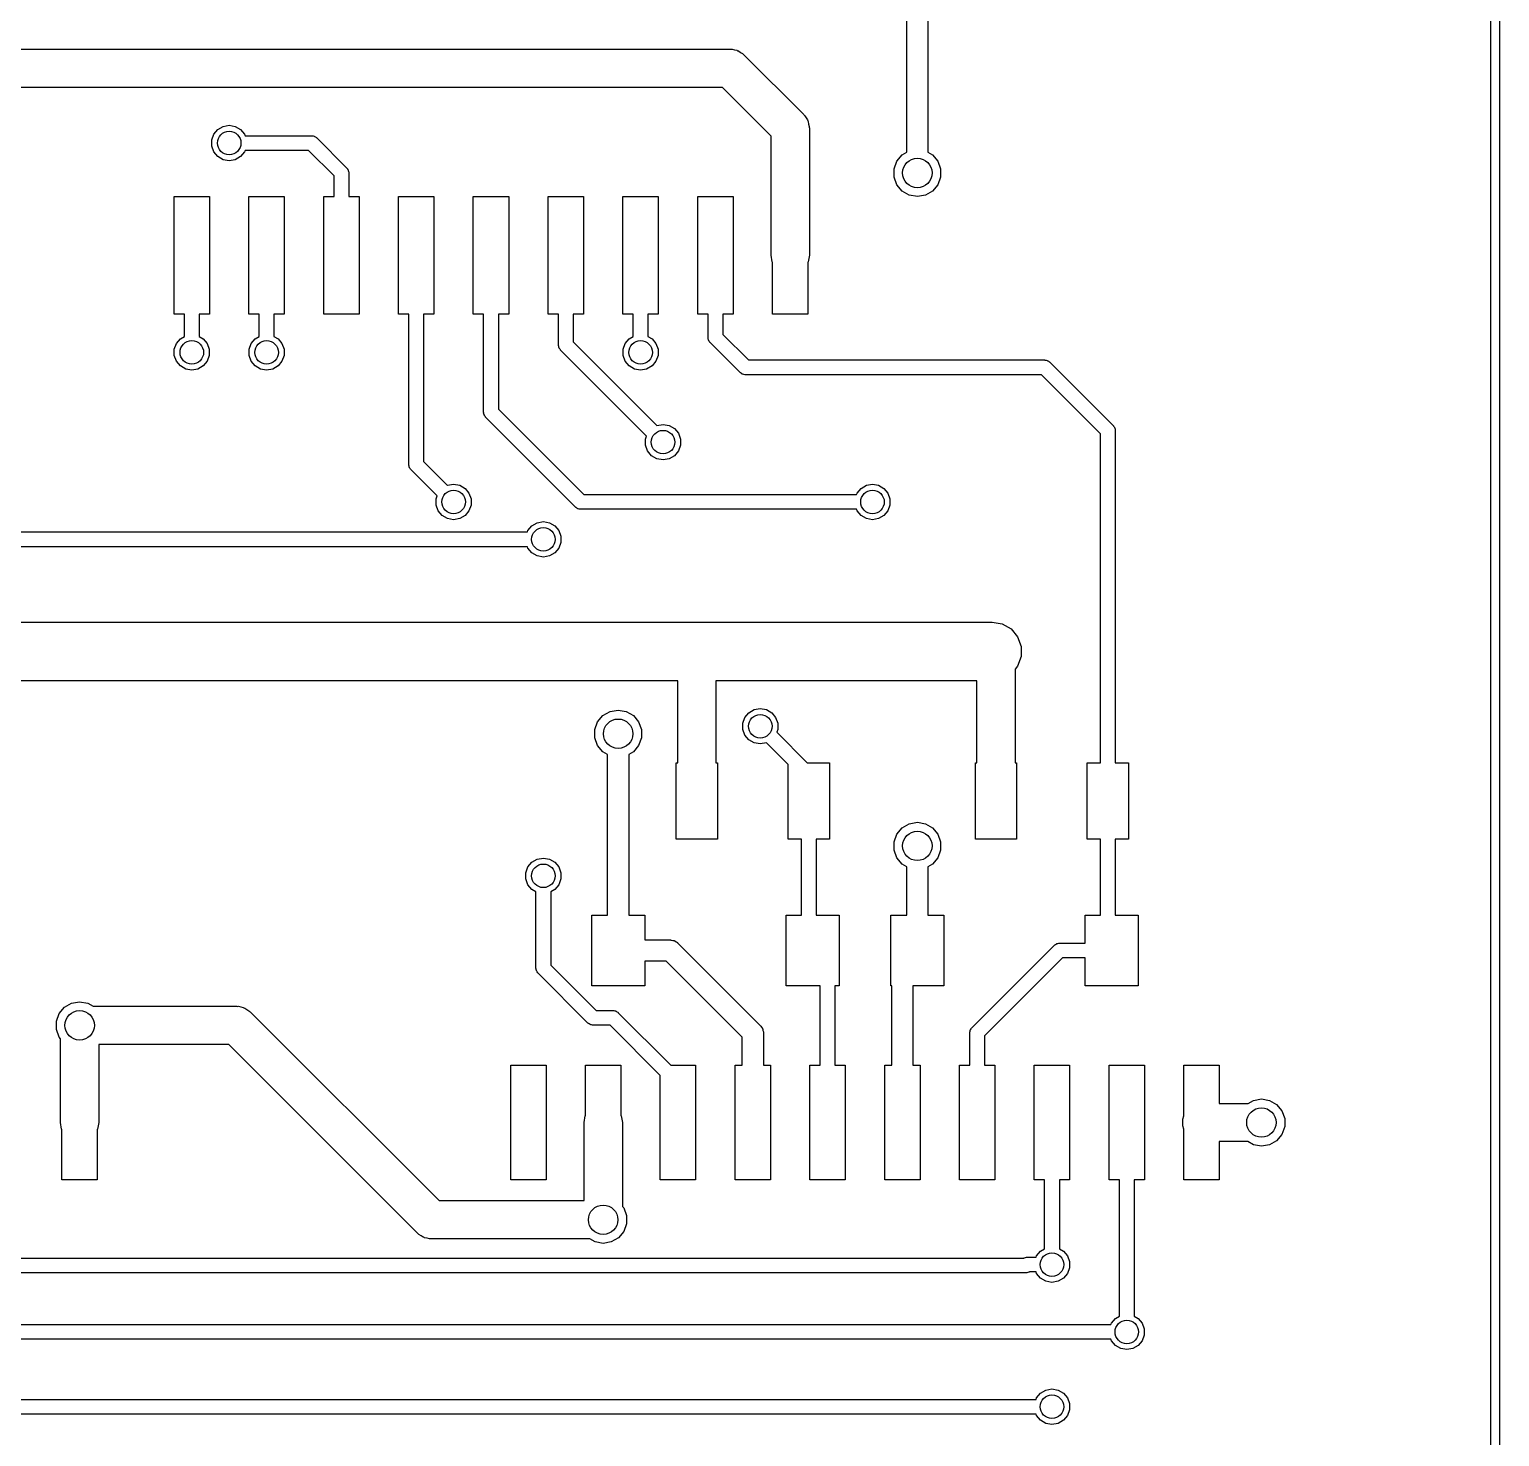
# Model space of a CAD drawing. Extents: x 25 to 125, y -125 to -25.
# Drawn here: x 100.11 to 125.08, y -73.66 to -49.76 of the extents above; entities that cross this region are included whole.
import ezdxf

# ---------------------------------------------------------------- set-up
doc = ezdxf.new("R2010")
doc.units = 0
doc.header["$MEASUREMENT"] = 0
doc.layers.add('BLACK', color=7, linetype='CONTINUOUS')

msp = doc.modelspace()

# ---------------------------------------------------------------- linework, layer by layer
at = {"layer": 'Black'}
for p, q in [((124.925, -124.925), (124.925, -25.075)), ((125.075, -25), (125.075, -125)), ((115.009, -51.8443), (115.009, -49.0966)), ((115.369, -49.022), (115.369, -51.8443)), ((92.075, -50.094), (112.014, -50.094)), ((112.014, -50.094), (112.028, -50.0965)), ((112.028, -50.0965), (112.042, -50.0952)), ((112.042, -50.0952), (112.083, -50.1062)), ((112.083, -50.1062), (112.125, -50.1136)), ((112.125, -50.1136), (112.138, -50.1207)), ((112.138, -50.1207), (112.151, -50.1244)), ((112.151, -50.1244), (112.186, -50.1488)), ((112.186, -50.1488), (112.223, -50.17)), ((112.223, -50.17), (112.232, -50.181)), ((112.232, -50.181), (112.244, -50.1892)), ((112.244, -50.1892), (113.26, -51.2052)), ((111.879, -50.744), (92.4, -50.744)), ((112.705, -51.5696), (111.879, -50.744)), ((103.311, -51.4583), (103.402, -51.406)), ((103.402, -51.406), (103.505, -51.3879)), ((103.505, -51.3879), (103.608, -51.406)), ((103.608, -51.406), (103.699, -51.4583)), ((113.26, -51.2052), (113.268, -51.2169)), ((113.268, -51.2169), (113.279, -51.2261)), ((113.279, -51.2261), (113.3, -51.2629)), ((113.3, -51.2629), (113.325, -51.2976)), ((113.325, -51.2976), (113.328, -51.3115)), ((113.328, -51.3115), (113.335, -51.3238)), ((113.335, -51.3238), (113.343, -51.3657)), ((113.343, -51.3657), (113.354, -51.4067)), ((113.354, -51.4067), (113.353, -51.4209)), ((113.353, -51.4209), (113.355, -51.435)), ((103.208, -51.6367), (103.244, -51.5384)), ((103.208, -51.7413), (103.208, -51.6367)), ((103.244, -51.5384), (103.311, -51.4583)), ((103.699, -51.4583), (103.766, -51.5384)), ((103.766, -51.5384), (103.775, -51.564)), ((103.775, -51.564), (104.902, -51.564)), ((104.902, -51.564), (104.907, -51.565)), ((104.907, -51.565), (104.913, -51.5645)), ((104.913, -51.5645), (104.929, -51.5687)), ((104.929, -51.5687), (104.945, -51.5715)), ((104.945, -51.5715), (104.95, -51.5743)), ((104.95, -51.5743), (104.955, -51.5757)), ((104.955, -51.5757), (104.968, -51.5851)), ((104.968, -51.5851), (104.982, -51.5932)), ((104.982, -51.5932), (104.986, -51.5975)), ((104.986, -51.5975), (104.99, -51.6006)), ((104.99, -51.6006), (105.498, -52.1086)), ((112.705, -53.595), (112.705, -51.5696)), ((113.355, -51.435), (113.355, -53.595)), ((103.244, -51.8396), (103.208, -51.7413)), ((103.311, -51.9197), (103.244, -51.8396)), ((103.402, -51.972), (103.311, -51.9197)), ((103.699, -51.9197), (103.608, -51.972)), ((103.766, -51.8396), (103.699, -51.9197)), ((103.775, -51.814), (103.766, -51.8396)), ((104.85, -51.814), (103.775, -51.814)), ((105.285, -52.2488), (104.85, -51.814)), ((114.841, -51.9962), (114.931, -51.8894)), ((114.931, -51.8894), (115.009, -51.8443)), ((115.369, -51.8443), (115.447, -51.8894)), ((115.447, -51.8894), (115.537, -51.9962)), ((103.505, -51.9901), (103.402, -51.972)), ((103.608, -51.972), (103.505, -51.9901)), ((105.498, -52.1086), (105.502, -52.1131)), ((105.502, -52.1131), (105.506, -52.1167)), ((105.506, -52.1167), (105.514, -52.1308)), ((105.514, -52.1308), (105.523, -52.1442)), ((105.523, -52.1442), (105.525, -52.1495)), ((105.525, -52.1495), (105.527, -52.1542)), ((105.527, -52.1542), (105.53, -52.1703)), ((105.53, -52.1703), (105.535, -52.1861)), ((114.794, -52.1273), (114.841, -51.9962)), ((114.794, -52.2667), (114.794, -52.1273)), ((115.537, -51.9962), (115.584, -52.1273)), ((115.584, -52.1273), (115.584, -52.2667)), ((105.285, -52.595), (105.285, -52.2488)), ((105.535, -52.1861), (105.534, -52.1916)), ((105.534, -52.1916), (105.535, -52.197)), ((105.535, -52.197), (105.535, -52.595)), ((114.841, -52.3978), (114.794, -52.2667)), ((114.931, -52.5046), (114.841, -52.3978)), ((115.537, -52.3978), (115.447, -52.5046)), ((115.584, -52.2667), (115.537, -52.3978)), ((102.57, -54.595), (102.57, -52.595)), ((102.57, -52.595), (103.17, -52.595)), ((103.17, -52.595), (103.17, -54.595)), ((103.84, -54.595), (103.84, -52.595)), ((103.84, -52.595), (104.44, -52.595)), ((104.44, -52.595), (104.44, -54.595)), ((105.11, -54.595), (105.11, -52.595)), ((105.11, -52.595), (105.285, -52.595)), ((105.535, -52.595), (105.71, -52.595)), ((105.71, -52.595), (105.71, -54.595)), ((106.38, -54.595), (106.38, -52.595)), ((106.38, -52.595), (106.98, -52.595)), ((106.98, -52.595), (106.98, -54.595)), ((107.65, -54.595), (107.65, -52.595)), ((107.65, -52.595), (108.25, -52.595)), ((108.25, -52.595), (108.25, -54.595)), ((108.92, -54.595), (108.92, -52.595)), ((108.92, -52.595), (109.52, -52.595)), ((109.52, -52.595), (109.52, -54.595)), ((110.19, -54.595), (110.19, -52.595)), ((110.19, -52.595), (110.79, -52.595)), ((110.79, -52.595), (110.79, -54.595)), ((111.46, -54.595), (111.46, -52.595)), ((111.46, -52.595), (112.06, -52.595)), ((112.06, -52.595), (112.06, -54.595)), ((115.052, -52.5743), (114.931, -52.5046)), ((115.189, -52.5985), (115.052, -52.5743)), ((115.326, -52.5743), (115.189, -52.5985)), ((115.447, -52.5046), (115.326, -52.5743)), ((112.725, -53.7062), (112.705, -53.595)), ((113.355, -53.595), (113.335, -53.7062)), ((112.73, -53.7155), (112.725, -53.7062)), ((112.73, -54.595), (112.73, -53.7155)), ((113.335, -53.7062), (113.33, -53.7155)), ((113.33, -53.7155), (113.33, -54.595)), ((102.745, -54.595), (102.57, -54.595)), ((102.745, -54.9747), (102.745, -54.595)), ((103.17, -54.595), (102.995, -54.595)), ((102.995, -54.595), (102.995, -54.9747)), ((104.015, -54.595), (103.84, -54.595)), ((104.015, -54.9747), (104.015, -54.595)), ((104.44, -54.595), (104.265, -54.595)), ((104.265, -54.595), (104.265, -54.9747)), ((105.71, -54.595), (105.11, -54.595)), ((106.555, -54.595), (106.38, -54.595)), ((106.555, -57.15), (106.555, -54.595)), ((106.98, -54.595), (106.805, -54.595)), ((106.805, -54.595), (106.805, -57.0982)), ((107.825, -54.595), (107.65, -54.595)), ((107.825, -56.261), (107.825, -54.595)), ((108.25, -54.595), (108.075, -54.595)), ((108.075, -54.595), (108.075, -56.2092)), ((109.095, -54.595), (108.92, -54.595)), ((109.095, -55.118), (109.095, -54.595)), ((109.52, -54.595), (109.345, -54.595)), ((109.345, -54.595), (109.345, -55.0662)), ((110.365, -54.595), (110.19, -54.595)), ((110.365, -54.9747), (110.365, -54.595)), ((110.79, -54.595), (110.615, -54.595)), ((110.615, -54.595), (110.615, -54.9747)), ((111.635, -54.595), (111.46, -54.595)), ((111.635, -54.991), (111.635, -54.595)), ((112.06, -54.595), (111.885, -54.595)), ((111.885, -54.595), (111.885, -54.9392)), ((113.33, -54.595), (112.73, -54.595)), ((102.573, -55.1927), (102.609, -55.0944)), ((102.609, -55.0944), (102.676, -55.0143)), ((102.676, -55.0143), (102.745, -54.9747)), ((102.995, -54.9747), (103.064, -55.0143)), ((103.064, -55.0143), (103.131, -55.0944)), ((103.131, -55.0944), (103.167, -55.1927)), ((103.843, -55.1927), (103.879, -55.0944)), ((103.879, -55.0944), (103.946, -55.0143)), ((103.946, -55.0143), (104.015, -54.9747)), ((104.265, -54.9747), (104.334, -55.0143)), ((104.334, -55.0143), (104.401, -55.0944)), ((104.401, -55.0944), (104.437, -55.1927)), ((109.096, -55.1234), (109.095, -55.118)), ((109.095, -55.1289), (109.096, -55.1234)), ((109.1, -55.1447), (109.095, -55.1289)), ((109.103, -55.1608), (109.1, -55.1447)), ((109.105, -55.1655), (109.103, -55.1608)), ((109.107, -55.1708), (109.105, -55.1655)), ((109.345, -55.0662), (110.766, -56.4872)), ((110.193, -55.1927), (110.229, -55.0944)), ((110.229, -55.0944), (110.296, -55.0143)), ((110.296, -55.0143), (110.365, -54.9747)), ((110.615, -54.9747), (110.684, -55.0143)), ((110.684, -55.0143), (110.751, -55.0944)), ((110.751, -55.0944), (110.787, -55.1927)), ((111.636, -54.9964), (111.635, -54.991)), ((111.635, -55.0019), (111.636, -54.9964)), ((111.64, -55.0177), (111.635, -55.0019)), ((111.643, -55.0338), (111.64, -55.0177)), ((111.645, -55.0385), (111.643, -55.0338)), ((111.647, -55.0438), (111.645, -55.0385)), ((111.656, -55.0572), (111.647, -55.0438)), ((111.664, -55.0713), (111.656, -55.0572)), ((111.668, -55.0749), (111.664, -55.0713)), ((111.672, -55.0794), (111.668, -55.0749)), ((112.18, -55.5874), (111.672, -55.0794)), ((111.885, -54.9392), (112.32, -55.374)), ((102.573, -55.2973), (102.573, -55.1927)), ((102.609, -55.3956), (102.573, -55.2973)), ((102.676, -55.4757), (102.609, -55.3956)), ((103.131, -55.3956), (103.064, -55.4757)), ((103.167, -55.2973), (103.131, -55.3956)), ((103.167, -55.1927), (103.167, -55.2973)), ((103.843, -55.2973), (103.843, -55.1927)), ((103.879, -55.3956), (103.843, -55.2973)), ((103.946, -55.4757), (103.879, -55.3956)), ((104.401, -55.3956), (104.334, -55.4757)), ((104.437, -55.2973), (104.401, -55.3956)), ((104.437, -55.1927), (104.437, -55.2973)), ((109.116, -55.1842), (109.107, -55.1708)), ((109.124, -55.1983), (109.116, -55.1842)), ((109.128, -55.2019), (109.124, -55.1983)), ((109.132, -55.2064), (109.128, -55.2019)), ((110.592, -56.6672), (109.132, -55.2064)), ((110.193, -55.2973), (110.193, -55.1927)), ((110.229, -55.3956), (110.193, -55.2973)), ((110.296, -55.4757), (110.229, -55.3956)), ((110.751, -55.3956), (110.684, -55.4757)), ((110.787, -55.2973), (110.751, -55.3956)), ((110.787, -55.1927), (110.787, -55.2973)), ((112.32, -55.374), (117.348, -55.374)), ((117.348, -55.374), (117.353, -55.375)), ((117.353, -55.375), (117.359, -55.3745)), ((117.359, -55.3745), (117.375, -55.3787)), ((117.375, -55.3787), (117.391, -55.3815)), ((117.391, -55.3815), (117.396, -55.3843)), ((117.396, -55.3843), (117.401, -55.3857)), ((117.401, -55.3857), (117.414, -55.3951)), ((117.414, -55.3951), (117.428, -55.4032)), ((117.428, -55.4032), (117.432, -55.4075)), ((117.432, -55.4075), (117.436, -55.4106)), ((117.436, -55.4106), (118.513, -56.4876)), ((102.767, -55.528), (102.676, -55.4757)), ((102.87, -55.5461), (102.767, -55.528)), ((102.973, -55.528), (102.87, -55.5461)), ((103.064, -55.4757), (102.973, -55.528)), ((104.037, -55.528), (103.946, -55.4757)), ((104.14, -55.5461), (104.037, -55.528)), ((104.243, -55.528), (104.14, -55.5461)), ((104.334, -55.4757), (104.243, -55.528)), ((110.387, -55.528), (110.296, -55.4757)), ((110.49, -55.5461), (110.387, -55.528)), ((110.593, -55.528), (110.49, -55.5461)), ((110.684, -55.4757), (110.593, -55.528)), ((112.184, -55.5905), (112.18, -55.5874)), ((112.188, -55.5948), (112.184, -55.5905)), ((112.202, -55.6029), (112.188, -55.5948)), ((112.215, -55.6123), (112.202, -55.6029)), ((112.22, -55.6137), (112.215, -55.6123)), ((112.225, -55.6165), (112.22, -55.6137)), ((112.241, -55.6193), (112.225, -55.6165)), ((112.257, -55.6235), (112.241, -55.6193)), ((112.263, -55.623), (112.257, -55.6235)), ((112.268, -55.624), (112.263, -55.623)), ((117.296, -55.624), (112.268, -55.624)), ((118.3, -56.6278), (117.296, -55.624)), ((107.826, -56.2664), (107.825, -56.261)), ((107.825, -56.2719), (107.826, -56.2664)), ((107.83, -56.2877), (107.825, -56.2719)), ((107.833, -56.3038), (107.83, -56.2877)), ((107.835, -56.3085), (107.833, -56.3038)), ((107.837, -56.3138), (107.835, -56.3085)), ((107.846, -56.3272), (107.837, -56.3138)), ((107.854, -56.3413), (107.846, -56.3272)), ((107.858, -56.3449), (107.854, -56.3413)), ((107.862, -56.3494), (107.858, -56.3449)), ((109.386, -57.8734), (107.862, -56.3494)), ((108.075, -56.2092), (109.526, -57.66)), ((110.766, -56.4872), (110.768, -56.486)), ((110.768, -56.486), (110.871, -56.4679)), ((110.871, -56.4679), (110.974, -56.486)), ((110.974, -56.486), (111.065, -56.5383)), ((111.065, -56.5383), (111.132, -56.6184)), ((111.132, -56.6184), (111.168, -56.7167)), ((118.3, -62.215), (118.3, -56.6278)), ((118.513, -56.4876), (118.517, -56.4921)), ((118.517, -56.4921), (118.521, -56.4957)), ((118.521, -56.4957), (118.529, -56.5098)), ((118.529, -56.5098), (118.538, -56.5232)), ((118.538, -56.5232), (118.54, -56.5285)), ((118.54, -56.5285), (118.542, -56.5332)), ((118.542, -56.5332), (118.545, -56.5493)), ((118.545, -56.5493), (118.55, -56.5651)), ((118.55, -56.5651), (118.549, -56.5706)), ((118.549, -56.5706), (118.55, -56.576)), ((118.55, -56.576), (118.55, -62.215)), ((110.574, -56.7167), (110.592, -56.6672)), ((110.574, -56.8213), (110.574, -56.7167)), ((110.61, -56.9196), (110.574, -56.8213)), ((111.168, -56.8213), (111.132, -56.9196)), ((111.168, -56.7167), (111.168, -56.8213)), ((106.556, -57.1554), (106.555, -57.15)), ((106.555, -57.1609), (106.556, -57.1554)), ((106.56, -57.1767), (106.555, -57.1609)), ((106.805, -57.0982), (107.21, -57.5032)), ((110.677, -56.9997), (110.61, -56.9196)), ((110.768, -57.052), (110.677, -56.9997)), ((110.871, -57.0701), (110.768, -57.052)), ((110.974, -57.052), (110.871, -57.0701)), ((111.065, -56.9997), (110.974, -57.052)), ((111.132, -56.9196), (111.065, -56.9997)), ((106.563, -57.1928), (106.56, -57.1767)), ((106.565, -57.1975), (106.563, -57.1928)), ((106.567, -57.2028), (106.565, -57.1975)), ((106.576, -57.2162), (106.567, -57.2028)), ((106.584, -57.2303), (106.576, -57.2162)), ((106.588, -57.2339), (106.584, -57.2303)), ((106.592, -57.2384), (106.588, -57.2339)), ((107.036, -57.6832), (106.592, -57.2384)), ((107.21, -57.5032), (107.212, -57.502)), ((107.212, -57.502), (107.315, -57.4839)), ((107.315, -57.4839), (107.418, -57.502)), ((107.418, -57.502), (107.509, -57.5543)), ((107.509, -57.5543), (107.576, -57.6344)), ((107.576, -57.6344), (107.612, -57.7327)), ((109.526, -57.66), (114.157, -57.66)), ((114.157, -57.66), (114.166, -57.6344)), ((114.166, -57.6344), (114.233, -57.5543)), ((114.233, -57.5543), (114.324, -57.502)), ((114.324, -57.502), (114.427, -57.4839)), ((114.427, -57.4839), (114.53, -57.502)), ((114.53, -57.502), (114.621, -57.5543)), ((114.621, -57.5543), (114.688, -57.6344)), ((114.688, -57.6344), (114.724, -57.7327)), ((107.018, -57.7327), (107.036, -57.6832)), ((107.018, -57.8373), (107.018, -57.7327)), ((107.054, -57.9356), (107.018, -57.8373)), ((107.612, -57.8373), (107.576, -57.9356)), ((107.612, -57.7327), (107.612, -57.8373)), ((109.39, -57.8765), (109.386, -57.8734)), ((109.394, -57.8808), (109.39, -57.8765)), ((109.408, -57.8889), (109.394, -57.8808)), ((109.421, -57.8983), (109.408, -57.8889)), ((109.426, -57.8997), (109.421, -57.8983)), ((109.431, -57.9025), (109.426, -57.8997)), ((109.447, -57.9053), (109.431, -57.9025)), ((109.463, -57.9095), (109.447, -57.9053)), ((109.469, -57.909), (109.463, -57.9095)), ((109.474, -57.91), (109.469, -57.909)), ((114.157, -57.91), (109.474, -57.91)), ((114.166, -57.9356), (114.157, -57.91)), ((114.724, -57.8373), (114.688, -57.9356)), ((114.724, -57.7327), (114.724, -57.8373)), ((107.121, -58.0157), (107.054, -57.9356)), ((107.212, -58.068), (107.121, -58.0157)), ((107.315, -58.0861), (107.212, -58.068)), ((107.418, -58.068), (107.315, -58.0861)), ((107.509, -58.0157), (107.418, -58.068)), ((107.576, -57.9356), (107.509, -58.0157)), ((108.645, -58.1893), (108.736, -58.137)), ((108.736, -58.137), (108.839, -58.1189)), ((108.839, -58.1189), (108.942, -58.137)), ((108.942, -58.137), (109.033, -58.1893)), ((114.233, -58.0157), (114.166, -57.9356)), ((114.324, -58.068), (114.233, -58.0157)), ((114.427, -58.0861), (114.324, -58.068)), ((114.53, -58.068), (114.427, -58.0861)), ((114.621, -58.0157), (114.53, -58.068)), ((114.688, -57.9356), (114.621, -58.0157)), ((34.544, -58.295), (108.569, -58.295)), ((108.569, -58.295), (108.578, -58.2694)), ((108.578, -58.2694), (108.645, -58.1893)), ((109.033, -58.1893), (109.1, -58.2694)), ((109.1, -58.2694), (109.136, -58.3677)), ((109.136, -58.3677), (109.136, -58.4723)), ((108.569, -58.545), (34.5958, -58.545)), ((108.578, -58.5706), (108.569, -58.545)), ((108.645, -58.6507), (108.578, -58.5706)), ((108.736, -58.703), (108.645, -58.6507)), ((109.033, -58.6507), (108.942, -58.703)), ((109.1, -58.5706), (109.033, -58.6507)), ((109.136, -58.4723), (109.1, -58.5706)), ((108.839, -58.7211), (108.736, -58.703)), ((108.942, -58.703), (108.839, -58.7211)), ((97.409, -59.825), (111.252, -59.825)), ((111.252, -59.825), (116.459, -59.825)), ((116.459, -59.825), (116.63, -59.8552)), ((116.63, -59.8552), (116.78, -59.942)), ((116.78, -59.942), (116.892, -60.075)), ((116.892, -60.075), (116.951, -60.2382)), ((116.951, -60.2382), (116.951, -60.4118)), ((116.892, -60.575), (116.85, -60.6251)), ((116.85, -60.6251), (116.85, -62.215)), ((116.951, -60.4118), (116.892, -60.575)), ((111.12, -60.825), (97.8, -60.825)), ((111.12, -62.215), (111.12, -60.825)), ((116.2, -60.825), (111.77, -60.825)), ((111.77, -60.825), (111.77, -62.215)), ((116.2, -62.215), (116.2, -60.825)), ((109.851, -61.4144), (109.972, -61.3447)), ((109.972, -61.3447), (110.109, -61.3205)), ((110.109, -61.3205), (110.246, -61.3447)), ((110.246, -61.3447), (110.367, -61.4144)), ((112.261, -61.4444), (112.328, -61.3643)), ((112.328, -61.3643), (112.419, -61.312)), ((112.419, -61.312), (112.522, -61.2939)), ((112.522, -61.2939), (112.625, -61.312)), ((112.625, -61.312), (112.716, -61.3643)), ((112.716, -61.3643), (112.783, -61.4444)), ((109.714, -61.6523), (109.761, -61.5212)), ((109.714, -61.7917), (109.714, -61.6523)), ((109.761, -61.5212), (109.851, -61.4144)), ((110.367, -61.4144), (110.457, -61.5212)), ((110.457, -61.5212), (110.504, -61.6523)), ((110.504, -61.6523), (110.504, -61.7917)), ((112.225, -61.5427), (112.261, -61.4444)), ((112.225, -61.6473), (112.225, -61.5427)), ((112.261, -61.7456), (112.225, -61.6473)), ((112.783, -61.4444), (112.819, -61.5427)), ((112.819, -61.6473), (112.801, -61.6968)), ((112.819, -61.5427), (112.819, -61.6473)), ((109.761, -61.9228), (109.714, -61.7917)), ((110.504, -61.7917), (110.457, -61.9228)), ((112.328, -61.8257), (112.261, -61.7456)), ((112.419, -61.878), (112.328, -61.8257)), ((112.522, -61.8961), (112.419, -61.878)), ((112.625, -61.878), (112.522, -61.8961)), ((112.627, -61.8768), (112.625, -61.878)), ((112.995, -62.2448), (112.627, -61.8768)), ((112.801, -61.6968), (113.319, -62.215)), ((109.851, -62.0296), (109.761, -61.9228)), ((109.93, -62.0753), (109.851, -62.0296)), ((109.93, -64.805), (109.93, -62.0753)), ((110.367, -62.0296), (110.29, -62.0741)), ((110.29, -62.0741), (110.29, -64.805)), ((110.457, -61.9228), (110.367, -62.0296)), ((111.095, -63.515), (111.095, -62.215)), ((111.095, -62.215), (111.12, -62.215)), ((111.77, -62.215), (111.795, -62.215)), ((111.795, -62.215), (111.795, -63.515)), ((112.995, -63.515), (112.995, -62.2448)), ((113.319, -62.215), (113.695, -62.215)), ((113.695, -62.215), (113.695, -63.515)), ((116.175, -63.515), (116.175, -62.215)), ((116.175, -62.215), (116.2, -62.215)), ((116.85, -62.215), (116.875, -62.215)), ((116.875, -62.215), (116.875, -63.515)), ((118.075, -63.515), (118.075, -62.215)), ((118.075, -62.215), (118.3, -62.215)), ((118.55, -62.215), (118.775, -62.215)), ((118.775, -62.215), (118.775, -63.515)), ((114.841, -63.4262), (114.931, -63.3194)), ((114.931, -63.3194), (115.052, -63.2497)), ((115.052, -63.2497), (115.189, -63.2255)), ((115.189, -63.2255), (115.326, -63.2497)), ((115.326, -63.2497), (115.447, -63.3194)), ((115.447, -63.3194), (115.537, -63.4262)), ((111.795, -63.515), (111.095, -63.515)), ((113.22, -63.515), (112.995, -63.515)), ((113.22, -64.805), (113.22, -63.515)), ((113.695, -63.515), (113.47, -63.515)), ((113.47, -63.515), (113.47, -64.805)), ((114.794, -63.5573), (114.841, -63.4262)), ((114.794, -63.6967), (114.794, -63.5573)), ((115.537, -63.4262), (115.584, -63.5573)), ((115.584, -63.5573), (115.584, -63.6967)), ((116.875, -63.515), (116.175, -63.515)), ((118.3, -63.515), (118.075, -63.515)), ((118.3, -64.805), (118.3, -63.515)), ((118.775, -63.515), (118.55, -63.515)), ((118.55, -63.515), (118.55, -64.805)), ((108.645, -63.9043), (108.736, -63.852)), ((108.736, -63.852), (108.839, -63.8339)), ((108.839, -63.8339), (108.942, -63.852)), ((108.942, -63.852), (109.033, -63.9043)), ((114.841, -63.8278), (114.794, -63.6967)), ((114.931, -63.9346), (114.841, -63.8278)), ((115.537, -63.8278), (115.447, -63.9346)), ((115.584, -63.6967), (115.537, -63.8278)), ((108.542, -64.0827), (108.578, -63.9844)), ((108.542, -64.1873), (108.542, -64.0827)), ((108.578, -63.9844), (108.645, -63.9043)), ((109.033, -63.9043), (109.1, -63.9844)), ((109.1, -63.9844), (109.136, -64.0827)), ((109.136, -64.0827), (109.136, -64.1873)), ((115.009, -63.9797), (114.931, -63.9346)), ((115.009, -64.805), (115.009, -63.9797)), ((115.447, -63.9346), (115.369, -63.9797)), ((115.369, -63.9797), (115.369, -64.805)), ((108.578, -64.2856), (108.542, -64.1873)), ((108.645, -64.3657), (108.578, -64.2856)), ((108.714, -64.4053), (108.645, -64.3657)), ((109.033, -64.3657), (108.964, -64.4053)), ((109.1, -64.2856), (109.033, -64.3657)), ((109.136, -64.1873), (109.1, -64.2856)), ((108.714, -65.7023), (108.714, -64.4053)), ((108.964, -64.4053), (108.964, -65.6505)), ((109.66, -66.005), (109.66, -64.805)), ((109.66, -64.805), (109.93, -64.805)), ((110.29, -64.805), (110.56, -64.805)), ((110.56, -64.805), (110.56, -65.225)), ((112.96, -66.005), (112.96, -64.805)), ((112.96, -64.805), (113.22, -64.805)), ((113.47, -64.805), (113.86, -64.805)), ((113.86, -64.805), (113.86, -66.005)), ((114.74, -66.005), (114.74, -64.805)), ((114.74, -64.805), (115.009, -64.805)), ((115.369, -64.805), (115.64, -64.805)), ((115.64, -64.805), (115.64, -66.005)), ((118.04, -65.28), (118.04, -64.805)), ((118.04, -64.805), (118.3, -64.805)), ((118.55, -64.805), (118.94, -64.805)), ((118.94, -64.805), (118.94, -66.005)), ((110.56, -65.225), (110.998, -65.225)), ((110.998, -65.225), (111.006, -65.2264)), ((111.006, -65.2264), (111.014, -65.2257)), ((111.014, -65.2257), (111.036, -65.2318)), ((111.036, -65.2318), (111.06, -65.2359)), ((111.06, -65.2359), (111.066, -65.2398)), ((111.066, -65.2398), (111.074, -65.2419)), ((111.074, -65.2419), (111.093, -65.2554)), ((111.093, -65.2554), (111.114, -65.2671)), ((111.114, -65.2671), (111.119, -65.2732)), ((111.119, -65.2732), (111.125, -65.2777)), ((111.125, -65.2777), (112.522, -66.6747)), ((116.117, -66.7136), (117.514, -65.3166)), ((117.514, -65.3166), (117.518, -65.3135)), ((117.518, -65.3135), (117.522, -65.3092)), ((117.522, -65.3092), (117.536, -65.3011)), ((117.536, -65.3011), (117.549, -65.2917)), ((117.549, -65.2917), (117.554, -65.2903)), ((117.554, -65.2903), (117.559, -65.2875)), ((117.559, -65.2875), (117.575, -65.2847)), ((117.575, -65.2847), (117.591, -65.2805)), ((117.591, -65.2805), (117.597, -65.281)), ((117.597, -65.281), (117.602, -65.28)), ((117.602, -65.28), (118.04, -65.28)), ((108.964, -65.6505), (109.737, -66.423)), ((110.923, -65.585), (110.56, -65.585)), ((110.56, -65.585), (110.56, -66.005)), ((112.215, -66.8766), (110.923, -65.585)), ((117.654, -65.53), (116.33, -66.8538)), ((118.04, -65.53), (117.654, -65.53)), ((118.04, -66.005), (118.04, -65.53)), ((108.715, -65.7077), (108.714, -65.7023)), ((108.714, -65.7132), (108.715, -65.7077)), ((108.719, -65.7289), (108.714, -65.7132)), ((108.722, -65.745), (108.719, -65.7289)), ((108.724, -65.7498), (108.722, -65.745)), ((108.726, -65.7551), (108.724, -65.7498)), ((108.735, -65.7685), (108.726, -65.7551)), ((108.743, -65.7826), (108.735, -65.7685)), ((108.747, -65.7861), (108.743, -65.7826)), ((108.751, -65.7907), (108.747, -65.7861)), ((109.596, -66.6364), (108.751, -65.7907)), ((110.56, -66.005), (109.66, -66.005)), ((113.54, -66.005), (112.96, -66.005)), ((113.54, -67.35), (113.54, -66.005)), ((113.86, -66.005), (113.79, -66.005)), ((113.79, -66.005), (113.79, -67.35)), ((114.755, -66.005), (114.74, -66.005)), ((114.755, -67.35), (114.755, -66.005)), ((115.64, -66.005), (115.115, -66.005)), ((115.115, -66.005), (115.115, -67.35)), ((118.94, -66.005), (118.04, -66.005)), ((100.617, -66.4742), (100.707, -66.3674)), ((100.707, -66.3674), (100.828, -66.2977)), ((100.828, -66.2977), (100.965, -66.2735)), ((100.965, -66.2735), (101.102, -66.2977)), ((101.102, -66.2977), (101.193, -66.35)), ((101.193, -66.35), (103.632, -66.35)), ((103.632, -66.35), (103.646, -66.3525)), ((103.646, -66.3525), (103.66, -66.3512)), ((103.66, -66.3512), (103.701, -66.3622)), ((103.701, -66.3622), (103.743, -66.3696)), ((103.743, -66.3696), (103.756, -66.3767)), ((103.756, -66.3767), (103.769, -66.3804)), ((103.769, -66.3804), (103.804, -66.4048)), ((100.57, -66.6053), (100.617, -66.4742)), ((100.57, -66.7447), (100.57, -66.6053)), ((103.804, -66.4048), (103.841, -66.426)), ((103.841, -66.426), (103.85, -66.437)), ((103.85, -66.437), (103.862, -66.4452)), ((103.862, -66.4452), (107.069, -69.652)), ((109.601, -66.6395), (109.596, -66.6364)), ((109.604, -66.6438), (109.601, -66.6395)), ((109.619, -66.6519), (109.604, -66.6438)), ((109.737, -66.423), (110.023, -66.423)), ((110.023, -66.423), (110.028, -66.424)), ((110.028, -66.424), (110.034, -66.4235)), ((110.034, -66.4235), (110.05, -66.4277)), ((110.05, -66.4277), (110.066, -66.4305)), ((110.066, -66.4305), (110.071, -66.4333)), ((110.071, -66.4333), (110.076, -66.4347)), ((110.076, -66.4347), (110.089, -66.4441)), ((110.089, -66.4441), (110.103, -66.4522)), ((110.103, -66.4522), (110.107, -66.4565)), ((110.107, -66.4565), (110.111, -66.4596)), ((110.111, -66.4596), (111.002, -67.35)), ((100.617, -66.8758), (100.57, -66.7447)), ((100.64, -66.9029), (100.617, -66.8758)), ((109.632, -66.6613), (109.619, -66.6519)), ((109.637, -66.6627), (109.632, -66.6613)), ((109.642, -66.6655), (109.637, -66.6627)), ((109.658, -66.6683), (109.642, -66.6655)), ((109.674, -66.6725), (109.658, -66.6683)), ((109.679, -66.672), (109.674, -66.6725)), ((109.685, -66.673), (109.679, -66.672)), ((109.971, -66.673), (109.685, -66.673)), ((110.825, -67.5268), (109.971, -66.673)), ((112.215, -67.35), (112.215, -66.8766)), ((112.522, -66.6747), (112.527, -66.6812)), ((112.527, -66.6812), (112.533, -66.6863)), ((112.533, -66.6863), (112.545, -66.7067)), ((112.545, -66.7067), (112.558, -66.7259)), ((112.558, -66.7259), (112.56, -66.7336)), ((112.56, -66.7336), (112.564, -66.7404)), ((112.564, -66.7404), (112.568, -66.7636)), ((112.568, -66.7636), (112.574, -66.7863)), ((112.574, -66.7863), (112.574, -66.7942)), ((112.574, -66.7942), (112.575, -66.802)), ((112.575, -66.802), (112.575, -67.35)), ((116.08, -66.7911), (116.085, -66.7753)), ((116.081, -66.7966), (116.08, -66.7911)), ((116.08, -66.802), (116.081, -66.7966)), ((116.08, -67.35), (116.08, -66.802)), ((116.085, -66.7753), (116.088, -66.7592)), ((116.088, -66.7592), (116.09, -66.7545)), ((116.09, -66.7545), (116.092, -66.7492)), ((116.092, -66.7492), (116.101, -66.7358)), ((116.101, -66.7358), (116.109, -66.7217)), ((116.109, -66.7217), (116.113, -66.7181)), ((116.113, -66.7181), (116.117, -66.7136)), ((116.33, -66.8538), (116.33, -67.35)), ((100.64, -68.325), (100.64, -66.9029)), ((103.497, -67), (101.29, -67)), ((101.29, -67), (101.29, -68.325)), ((106.704, -70.2068), (103.497, -67)), ((108.285, -69.3), (108.285, -67.35)), ((108.285, -67.35), (108.885, -67.35)), ((108.885, -67.35), (108.885, -69.3)), ((109.555, -68.2045), (109.555, -67.35)), ((109.555, -67.35), (110.155, -67.35)), ((110.155, -67.35), (110.155, -68.2045)), ((111.002, -67.35), (111.425, -67.35)), ((111.425, -67.35), (111.425, -69.3)), ((112.095, -69.3), (112.095, -67.35)), ((112.095, -67.35), (112.215, -67.35)), ((112.575, -67.35), (112.695, -67.35)), ((112.695, -67.35), (112.695, -69.3)), ((113.365, -69.3), (113.365, -67.35)), ((113.365, -67.35), (113.54, -67.35)), ((113.79, -67.35), (113.965, -67.35)), ((113.965, -67.35), (113.965, -69.3)), ((114.635, -69.3), (114.635, -67.35)), ((114.635, -67.35), (114.755, -67.35)), ((115.115, -67.35), (115.235, -67.35)), ((115.235, -67.35), (115.235, -69.3)), ((115.905, -69.3), (115.905, -67.35)), ((115.905, -67.35), (116.08, -67.35)), ((116.33, -67.35), (116.505, -67.35)), ((116.505, -67.35), (116.505, -69.3)), ((117.175, -69.3), (117.175, -67.35)), ((117.175, -67.35), (117.775, -67.35)), ((117.775, -67.35), (117.775, -69.3)), ((118.445, -69.3), (118.445, -67.35)), ((118.445, -67.35), (119.045, -67.35)), ((119.045, -67.35), (119.045, -69.3)), ((119.715, -68.2134), (119.715, -67.35)), ((119.715, -67.35), (120.315, -67.35)), ((120.315, -67.35), (120.315, -68)), ((110.825, -69.3), (110.825, -67.5268)), ((120.315, -68), (120.805, -68)), ((120.805, -68), (120.894, -67.9487)), ((120.894, -67.9487), (121.031, -67.9245)), ((121.031, -67.9245), (121.168, -67.9487)), ((121.168, -67.9487), (121.289, -68.0184)), ((121.289, -68.0184), (121.379, -68.1252)), ((121.379, -68.1252), (121.426, -68.2563)), ((100.66, -68.4362), (100.64, -68.325)), ((101.29, -68.325), (101.27, -68.4362)), ((109.53, -68.325), (109.55, -68.2138)), ((109.53, -69.652), (109.53, -68.325)), ((109.55, -68.2138), (109.555, -68.2045)), ((110.155, -68.2045), (110.16, -68.2138)), ((110.16, -68.2138), (110.18, -68.325)), ((110.18, -68.325), (110.18, -69.7491)), ((119.695, -68.2686), (119.715, -68.2134)), ((119.695, -68.3814), (119.695, -68.2686)), ((119.715, -68.4366), (119.695, -68.3814)), ((121.426, -68.3957), (121.379, -68.5268)), ((121.426, -68.2563), (121.426, -68.3957)), ((100.665, -68.4455), (100.66, -68.4362)), ((100.665, -69.3), (100.665, -68.4455)), ((101.27, -68.4362), (101.265, -68.4455)), ((101.265, -68.4455), (101.265, -69.3)), ((119.715, -69.3), (119.715, -68.4366)), ((121.289, -68.6336), (121.168, -68.7033)), ((121.379, -68.5268), (121.289, -68.6336)), ((120.801, -68.65), (120.315, -68.65)), ((120.315, -68.65), (120.315, -69.3)), ((120.894, -68.7033), (120.801, -68.65)), ((121.031, -68.7275), (120.894, -68.7033)), ((121.168, -68.7033), (121.031, -68.7275)), ((101.265, -69.3), (100.665, -69.3)), ((108.885, -69.3), (108.285, -69.3)), ((111.425, -69.3), (110.825, -69.3)), ((112.695, -69.3), (112.095, -69.3)), ((113.965, -69.3), (113.365, -69.3)), ((115.235, -69.3), (114.635, -69.3)), ((116.505, -69.3), (115.905, -69.3)), ((117.35, -69.3), (117.175, -69.3)), ((117.35, -70.4687), (117.35, -69.3)), ((117.775, -69.3), (117.6, -69.3)), ((117.6, -69.3), (117.6, -70.4687)), ((118.62, -69.3), (118.445, -69.3)), ((118.62, -71.6117), (118.62, -69.3)), ((119.045, -69.3), (118.87, -69.3)), ((118.87, -69.3), (118.87, -71.6117)), ((120.315, -69.3), (119.715, -69.3)), ((107.069, -69.652), (109.53, -69.652)), ((110.18, -69.7491), (110.203, -69.7762)), ((110.203, -69.7762), (110.25, -69.9073)), ((110.25, -70.0467), (110.203, -70.1778)), ((110.25, -69.9073), (110.25, -70.0467)), ((106.716, -70.215), (106.704, -70.2068)), ((106.725, -70.226), (106.716, -70.215)), ((106.762, -70.2472), (106.725, -70.226)), ((106.797, -70.2715), (106.762, -70.2472)), ((106.81, -70.2753), (106.797, -70.2715)), ((106.823, -70.2824), (106.81, -70.2753)), ((106.865, -70.2898), (106.823, -70.2824)), ((106.906, -70.3008), (106.865, -70.2898)), ((106.92, -70.2995), (106.906, -70.3008)), ((106.934, -70.302), (106.92, -70.2995)), ((109.627, -70.302), (106.934, -70.302)), ((109.718, -70.3543), (109.627, -70.302)), ((109.855, -70.3785), (109.718, -70.3543)), ((109.992, -70.3543), (109.855, -70.3785)), ((110.113, -70.2846), (109.992, -70.3543)), ((110.203, -70.1778), (110.113, -70.2846)), ((98.7308, -70.627), (116.996, -70.627)), ((116.996, -70.627), (116.998, -70.6257)), ((116.998, -70.6257), (117.003, -70.6243)), ((117.003, -70.6243), (117.008, -70.6215)), ((117.008, -70.6215), (117.024, -70.6187)), ((117.024, -70.6187), (117.04, -70.6145)), ((117.04, -70.6145), (117.045, -70.615)), ((117.045, -70.615), (117.051, -70.614)), ((117.051, -70.614), (117.205, -70.614)), ((117.205, -70.614), (117.214, -70.5884)), ((117.214, -70.5884), (117.281, -70.5083)), ((117.281, -70.5083), (117.35, -70.4687)), ((117.6, -70.4687), (117.669, -70.5083)), ((117.669, -70.5083), (117.736, -70.5884)), ((117.736, -70.5884), (117.772, -70.6867)), ((117.038, -70.877), (98.679, -70.877)), ((117.043, -70.876), (117.038, -70.877)), ((117.049, -70.8765), (117.043, -70.876)), ((117.064, -70.8723), (117.049, -70.8765)), ((117.08, -70.8695), (117.064, -70.8723)), ((117.085, -70.8667), (117.08, -70.8695)), ((117.091, -70.8653), (117.085, -70.8667)), ((117.092, -70.864), (117.091, -70.8653)), ((117.205, -70.864), (117.092, -70.864)), ((117.214, -70.8896), (117.205, -70.864)), ((117.281, -70.9697), (117.214, -70.8896)), ((117.736, -70.8896), (117.669, -70.9697)), ((117.772, -70.7913), (117.736, -70.8896)), ((117.772, -70.6867), (117.772, -70.7913)), ((117.372, -71.022), (117.281, -70.9697)), ((117.475, -71.0401), (117.372, -71.022)), ((117.578, -71.022), (117.475, -71.0401)), ((117.669, -70.9697), (117.578, -71.022)), ((118.551, -71.6513), (118.62, -71.6117)), ((118.87, -71.6117), (118.939, -71.6513)), ((99.9651, -71.757), (118.475, -71.757)), ((118.475, -71.757), (118.484, -71.7314)), ((118.484, -71.7314), (118.551, -71.6513)), ((118.939, -71.6513), (119.006, -71.7314)), ((119.006, -71.7314), (119.042, -71.8297)), ((119.042, -71.8297), (119.042, -71.9343)), ((118.475, -72.007), (99.9651, -72.007)), ((118.484, -72.0326), (118.475, -72.007)), ((118.551, -72.1127), (118.484, -72.0326)), ((118.642, -72.165), (118.551, -72.1127)), ((118.939, -72.1127), (118.848, -72.165)), ((119.006, -72.0326), (118.939, -72.1127)), ((119.042, -71.9343), (119.006, -72.0326)), ((118.745, -72.1831), (118.642, -72.165)), ((118.848, -72.165), (118.745, -72.1831)), ((117.281, -72.9213), (117.372, -72.869)), ((117.372, -72.869), (117.475, -72.8509)), ((117.475, -72.8509), (117.578, -72.869)), ((117.578, -72.869), (117.669, -72.9213)), ((99.4571, -73.027), (117.205, -73.027)), ((117.205, -73.027), (117.214, -73.0014)), ((117.214, -73.0014), (117.281, -72.9213)), ((117.669, -72.9213), (117.736, -73.0014)), ((117.736, -73.0014), (117.772, -73.0997)), ((117.772, -73.0997), (117.772, -73.2043)), ((117.205, -73.277), (99.4571, -73.277)), ((117.214, -73.3026), (117.205, -73.277)), ((117.281, -73.3827), (117.214, -73.3026)), ((117.372, -73.435), (117.281, -73.3827)), ((117.669, -73.3827), (117.578, -73.435)), ((117.736, -73.3026), (117.669, -73.3827)), ((117.772, -73.2043), (117.736, -73.3026)), ((117.475, -73.4531), (117.372, -73.435)), ((117.578, -73.435), (117.475, -73.4531))]:
    msp.add_line(p, q, dxfattribs=at)
for centre, radius in [((103.505, -51.689), 0.2), ((115.189, -52.197), 0.25), ((102.87, -55.245), 0.2), ((104.14, -55.245), 0.2), ((110.49, -55.245), 0.2), ((110.871, -56.769), 0.2), ((107.315, -57.785), 0.2), ((114.427, -57.785), 0.2), ((108.839, -58.42), 0.2), ((112.522, -61.595), 0.2), ((110.109, -61.722), 0.25), ((115.189, -63.627), 0.25), ((108.839, -64.135), 0.2), ((100.965, -66.675), 0.25), ((121.031, -68.326), 0.25), ((109.855, -69.977), 0.25), ((117.475, -70.739), 0.2), ((118.745, -71.882), 0.2), ((117.475, -73.152), 0.2)]:
    msp.add_circle(centre, radius, dxfattribs=at)

doc.saveas('drawing.dxf')
